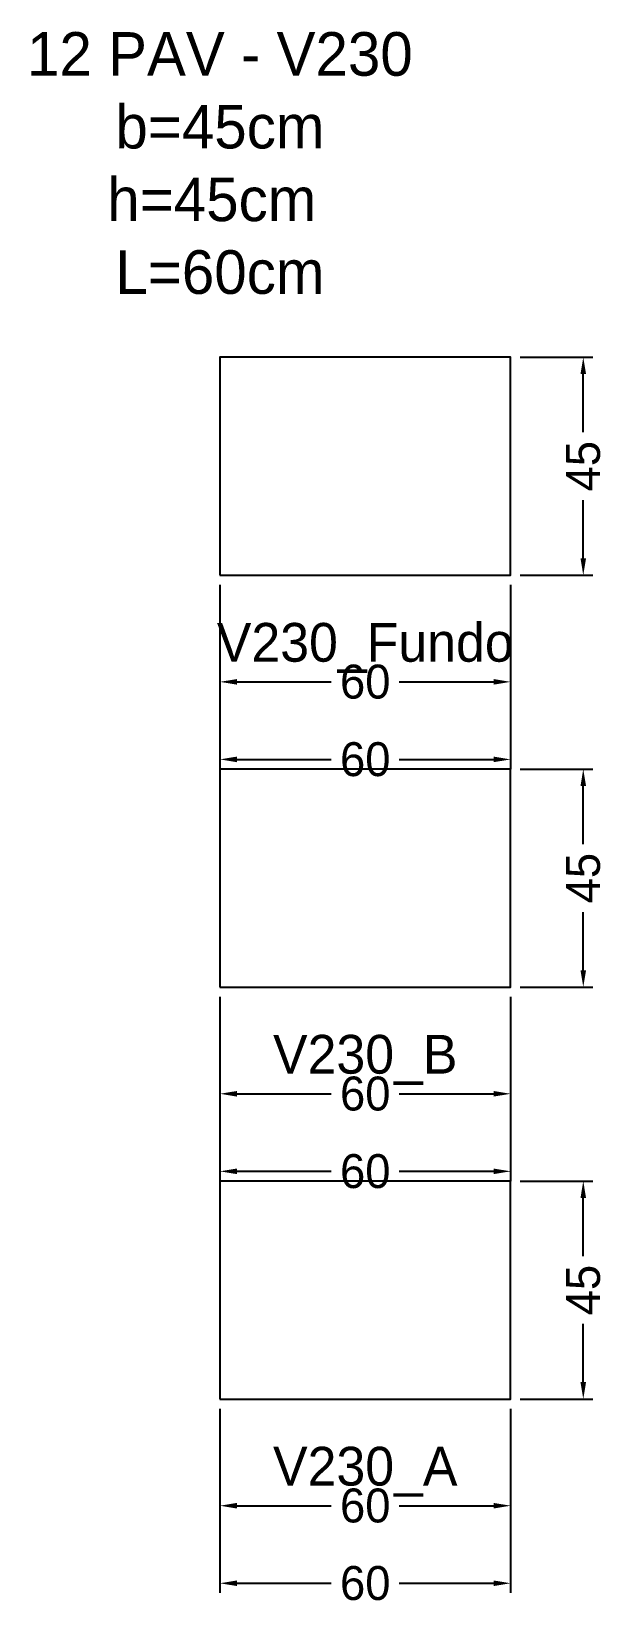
# Model space of a CAD drawing. Header units: metres. Extents: x -39 to 80, y -43 to 282.
import ezdxf

# ---------------------------------------------------------------- set-up
doc = ezdxf.new("R2010")
doc.units = ezdxf.units.M
for name, color, linetype in [('COTA', 3, 'Continuous'), ('NOMENCLATURA', 2, 'Continuous'), ('Paineis', 7, 'Continuous'), ('Texto Secao', 2, 'Continuous')]:
    doc.layers.add(name, color=color, linetype=linetype)
doc.dimstyles.new('COTA_VIG', dxfattribs={"dimtxt": 7, "dimasz": 3.5, "dimexe": 2, "dimexo": 2, "dimgap": 1.5, "dimtad": 1, "dimdec": 1, "dimcen": 2.5, "dimclrd": 3, "dimclre": 3, "dimclrt": 3, "dimazin": 3, "dimtfac": 1, "dimtmove": 0, "dimatfit": 3})

# ---------------------------------------------------------------- blocks, each defined once
blk = doc.blocks.new('_CLOSEDFILLED')
at = {"color": 0, "linetype": 'BYBLOCK'}
blk.add_solid([(-1, 0.164), (0, 0), (-1, -0.164)], dxfattribs=at)
blk = doc.blocks.new('*D1')
at = {"color": 3}
for p, q in [((0, -2), (0, -24)), ((60, -2), (60, -24)), ((3.5, -22), (23, -22)), ((37, -22), (56.5, -22))]:
    blk.add_line(p, q, dxfattribs=at)
at = {"layer": 'Defpoints'}
for p in [(0, 0), (60, 0), (0, -22)]:
    blk.add_point(p, dxfattribs=at)
at = {"layer": 'COTA', "color": 3, "xscale": 3.5, "yscale": 3.5, "rotation": 180}
blk.add_blockref('_CLOSEDFILLED', (0, -22), dxfattribs=at)
at = {"layer": 'COTA', "color": 3, "xscale": 3.5, "yscale": 3.5}
blk.add_blockref('_CLOSEDFILLED', (60, -22), dxfattribs=at)
at = {"layer": 'COTA', "color": 3, "insert": (30, -22), "char_height": 7, "attachment_point": 5}
blk.add_mtext('60', dxfattribs=at)
blk = doc.blocks.new('*D2')
at = {"color": 3}
for p, q in [((0, -2), (0, -40)), ((60, -2), (60, -40)), ((3.5, -38), (23, -38)), ((37, -38), (56.5, -38))]:
    blk.add_line(p, q, dxfattribs=at)
at = {"layer": 'Defpoints'}
for p in [(0, 0), (60, 0), (0, -38)]:
    blk.add_point(p, dxfattribs=at)
at = {"layer": 'COTA', "color": 3, "xscale": 3.5, "yscale": 3.5, "rotation": 180}
blk.add_blockref('_CLOSEDFILLED', (0, -38), dxfattribs=at)
at = {"layer": 'COTA', "color": 3, "xscale": 3.5, "yscale": 3.5}
blk.add_blockref('_CLOSEDFILLED', (60, -38), dxfattribs=at)
at = {"layer": 'COTA', "color": 3, "insert": (30, -38), "char_height": 7, "attachment_point": 5}
blk.add_mtext('60', dxfattribs=at)
blk = doc.blocks.new('*D3')
at = {"color": 3}
for p, q in [((62, 45), (77, 45)), ((75, 29.5), (75, 41.5)), ((75, 3.5), (75, 15.5)), ((62, 0), (77, 0))]:
    blk.add_line(p, q, dxfattribs=at)
at = {"layer": 'Defpoints'}
for p in [(60, 45), (60, 0), (75, 0)]:
    blk.add_point(p, dxfattribs=at)
at = {"layer": 'COTA', "color": 3, "xscale": 3.5, "yscale": 3.5}
for p, rotation in [((75, 45), 90), ((75, 0), 270)]:
    blk.add_blockref('_CLOSEDFILLED', p, dxfattribs=dict(at, rotation=rotation))
at = {"layer": 'COTA', "color": 3, "insert": (75, 22.5), "char_height": 7, "attachment_point": 5, "rotation": 90}
blk.add_mtext('45', dxfattribs=at)
blk = doc.blocks.new('*D4')
at = {"color": 3}
for p, q in [((0, 83), (0, 61)), ((60, 83), (60, 61)), ((3.5, 63), (23, 63)), ((37, 63), (56.5, 63))]:
    blk.add_line(p, q, dxfattribs=at)
at = {"layer": 'Defpoints'}
for p in [(0, 85), (60, 85), (0, 63)]:
    blk.add_point(p, dxfattribs=at)
at = {"layer": 'COTA', "color": 3, "xscale": 3.5, "yscale": 3.5, "rotation": 180}
blk.add_blockref('_CLOSEDFILLED', (0, 63), dxfattribs=at)
at = {"layer": 'COTA', "color": 3, "xscale": 3.5, "yscale": 3.5}
blk.add_blockref('_CLOSEDFILLED', (60, 63), dxfattribs=at)
at = {"layer": 'COTA', "color": 3, "insert": (30, 63), "char_height": 7, "attachment_point": 5}
blk.add_mtext('60', dxfattribs=at)
blk = doc.blocks.new('*D5')
at = {"color": 3}
for p, q in [((0, 83), (0, 45)), ((60, 83), (60, 45)), ((3.5, 47), (23, 47)), ((37, 47), (56.5, 47))]:
    blk.add_line(p, q, dxfattribs=at)
at = {"layer": 'Defpoints'}
for p in [(0, 85), (60, 85), (0, 47)]:
    blk.add_point(p, dxfattribs=at)
at = {"layer": 'COTA', "color": 3, "xscale": 3.5, "yscale": 3.5, "rotation": 180}
blk.add_blockref('_CLOSEDFILLED', (0, 47), dxfattribs=at)
at = {"layer": 'COTA', "color": 3, "xscale": 3.5, "yscale": 3.5}
blk.add_blockref('_CLOSEDFILLED', (60, 47), dxfattribs=at)
at = {"layer": 'COTA', "color": 3, "insert": (30, 47), "char_height": 7, "attachment_point": 5}
blk.add_mtext('60', dxfattribs=at)
blk = doc.blocks.new('*D6')
at = {"color": 3}
for p, q in [((62, 130), (77, 130)), ((75, 114.5), (75, 126.5)), ((75, 88.5), (75, 100.5)), ((62, 85), (77, 85))]:
    blk.add_line(p, q, dxfattribs=at)
at = {"layer": 'Defpoints'}
for p in [(60, 130), (60, 85), (75, 85)]:
    blk.add_point(p, dxfattribs=at)
at = {"layer": 'COTA', "color": 3, "xscale": 3.5, "yscale": 3.5}
for p, rotation in [((75, 130), 90), ((75, 85), 270)]:
    blk.add_blockref('_CLOSEDFILLED', p, dxfattribs=dict(at, rotation=rotation))
at = {"layer": 'COTA', "color": 3, "insert": (75, 107.5), "char_height": 7, "attachment_point": 5, "rotation": 90}
blk.add_mtext('45', dxfattribs=at)
blk = doc.blocks.new('*D7')
at = {"color": 3}
for p, q in [((0, 168), (0, 146)), ((60, 168), (60, 146)), ((3.5, 148), (23, 148)), ((37, 148), (56.5, 148))]:
    blk.add_line(p, q, dxfattribs=at)
at = {"layer": 'Defpoints'}
for p in [(0, 170), (60, 170), (0, 148)]:
    blk.add_point(p, dxfattribs=at)
at = {"layer": 'COTA', "color": 3, "xscale": 3.5, "yscale": 3.5, "rotation": 180}
blk.add_blockref('_CLOSEDFILLED', (0, 148), dxfattribs=at)
at = {"layer": 'COTA', "color": 3, "xscale": 3.5, "yscale": 3.5}
blk.add_blockref('_CLOSEDFILLED', (60, 148), dxfattribs=at)
at = {"layer": 'COTA', "color": 3, "insert": (30, 148), "char_height": 7, "attachment_point": 5}
blk.add_mtext('60', dxfattribs=at)
blk = doc.blocks.new('*D8')
at = {"color": 3}
for p, q in [((0, 168), (0, 130)), ((60, 168), (60, 130)), ((3.5, 132), (23, 132)), ((37, 132), (56.5, 132))]:
    blk.add_line(p, q, dxfattribs=at)
at = {"layer": 'Defpoints'}
for p in [(0, 170), (60, 170), (0, 132)]:
    blk.add_point(p, dxfattribs=at)
at = {"layer": 'COTA', "color": 3, "xscale": 3.5, "yscale": 3.5, "rotation": 180}
blk.add_blockref('_CLOSEDFILLED', (0, 132), dxfattribs=at)
at = {"layer": 'COTA', "color": 3, "xscale": 3.5, "yscale": 3.5}
blk.add_blockref('_CLOSEDFILLED', (60, 132), dxfattribs=at)
at = {"layer": 'COTA', "color": 3, "insert": (30, 132), "char_height": 7, "attachment_point": 5}
blk.add_mtext('60', dxfattribs=at)
blk = doc.blocks.new('*D9')
at = {"color": 3}
for p, q in [((62, 215), (77, 215)), ((75, 199.5), (75, 211.5)), ((75, 173.5), (75, 185.5)), ((62, 170), (77, 170))]:
    blk.add_line(p, q, dxfattribs=at)
at = {"layer": 'Defpoints'}
for p in [(60, 215), (60, 170), (75, 170)]:
    blk.add_point(p, dxfattribs=at)
at = {"layer": 'COTA', "color": 3, "xscale": 3.5, "yscale": 3.5}
for p, rotation in [((75, 215), 90), ((75, 170), 270)]:
    blk.add_blockref('_CLOSEDFILLED', p, dxfattribs=dict(at, rotation=rotation))
at = {"layer": 'COTA', "color": 3, "insert": (75, 192.5), "char_height": 7, "attachment_point": 5, "rotation": 90}
blk.add_mtext('45', dxfattribs=at)

msp = doc.modelspace()

# ---------------------------------------------------------------- linework, layer by layer
at = {"layer": 'Paineis'}
for points in [[(0, 170), (60, 170), (60, 215), (0, 215)], [(0, 85), (60, 85), (60, 130), (0, 130)], [(0, 0), (60, 0), (60, 45), (0, 45)]]:
    msp.add_lwpolyline(points, close=True, dxfattribs=at)

# ---------------------------------------------------------------- texts
at = {"layer": 'NOMENCLATURA', "insert": (0, 255), "char_height": 9, "width": 80, "attachment_point": 5}
msp.add_mtext('12 PAV - V230  b=45cm  h=45cm  L=60cm', dxfattribs=at)
at = {"layer": 'Texto Secao', "char_height": 8, "width": 80, "attachment_point": 5}
for s, insert in [('V230_Fundo', (30, 155)), ('V230_B', (30, 70)), ('V230_A', (30, -15))]:
    msp.add_mtext(s, dxfattribs=dict(at, insert=insert))

# ---------------------------------------------------------------- dimensions: what is measured, and where the dimension line sits
at = {"layer": 'COTA'}
for base, p1, p2, picture, middle in [((75, 170), (60, 170), (60, 215), '*D9', (75, 192.5)), ((75, 85), (60, 85), (60, 130), '*D6', (75, 107.5)), ((75, 0), (60, 0), (60, 45), '*D3', (75, 22.5))]:
    dim = msp.add_linear_dim(base=base, p1=p1, p2=p2, angle=90, dimstyle='COTA_VIG', dxfattribs=at)
    dim.commit()
    dim.dimension.update_dxf_attribs({"geometry": picture, "text_midpoint": middle})
for base, p1, p2, picture, middle in [((0, 148), (0, 170), (60, 170), '*D7', (30, 148)), ((0, 132), (0, 170), (60, 170), '*D8', (30, 132)), ((0, 63), (0, 85), (60, 85), '*D4', (30, 63)), ((0, 47), (0, 85), (60, 85), '*D5', (30, 47)), ((0, -22), (0, 0), (60, 0), '*D1', (30, -22)), ((0, -38), (0, 0), (60, 0), '*D2', (30, -38))]:
    dim = msp.add_linear_dim(base=base, p1=p1, p2=p2, dimstyle='COTA_VIG', dxfattribs=at)
    dim.commit()
    dim.dimension.update_dxf_attribs({"geometry": picture, "text_midpoint": middle})

doc.saveas('drawing.dxf')
